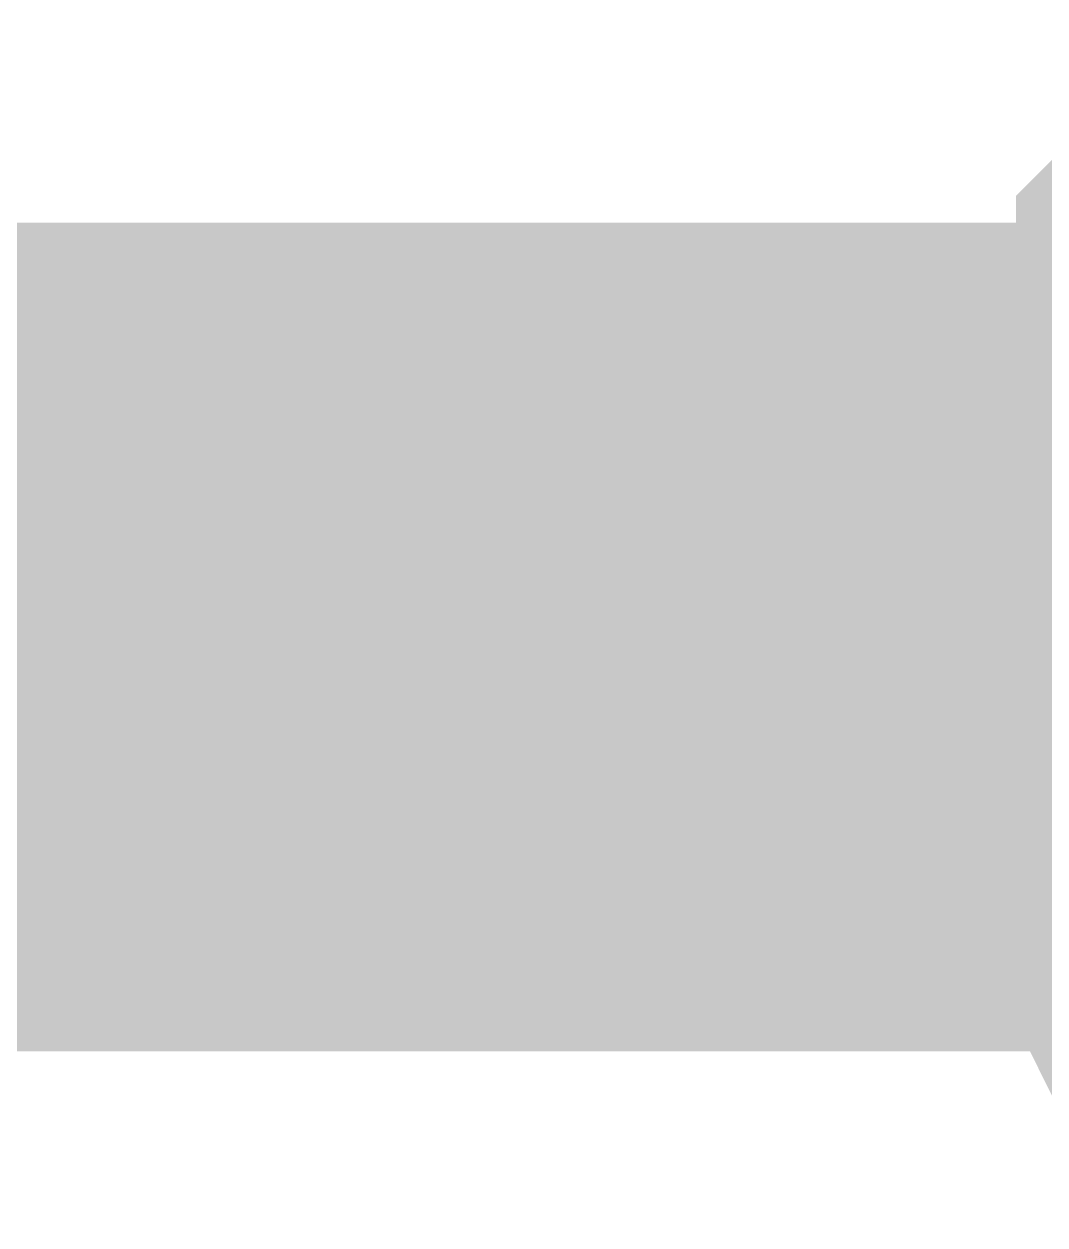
# Model space of a CAD drawing. Header units: inches. Extents: x 0 to 841, y 0 to 594.
# Drawn here: x 378.266 to 379.189, y 116.952 to 118.038 of the extents above; entities that cross this region are included whole.
import ezdxf

# ---------------------------------------------------------------- set-up
doc = ezdxf.new("R2010")
doc.units = ezdxf.units.IN
doc.layers.add('Sheet', color=255, linetype='Continuous')

msp = doc.modelspace()

# ---------------------------------------------------------------- linework, layer by layer
at = {"layer": 'Sheet'}
for points in [[(379.245, 117.4839, 0.2997, 0.2997, 0), (379.245, 117.5288, 0.2997, 0.2997, 0), (379.245, 117.5737, 0.2997, 0.2997, 0), (379.245, 117.5962, 0.2997, 0.2997, 0), (379.2675, 117.6411, 0.2997, 0.2997, 0), (379.2675, 117.686, 0.2997, 0.2997, 0), (379.2899, 117.7085, 0.2997, 0.2997, 0), (379.2899, 117.7534, 0.2997, 0.2997, 0), (379.3124, 117.7759, 0.2997, 0.2997, 0), (379.3124, 117.8208, 0.2997, 0.2997, 0), (379.3348, 117.8432, 0.2997, 0.2997, 0), (379.3573, 117.8882, 0.2997, 0.2997, 0)], [(379.245, 117.4839, 0.2997, 0.2997, 0), (379.245, 117.5288, 0.2997, 0.2997, 0), (379.245, 117.5737, 0.2997, 0.2997, 0), (379.245, 117.5962, 0.2997, 0.2997, 0), (379.2675, 117.6411, 0.2997, 0.2997, 0), (379.2675, 117.686, 0.2997, 0.2997, 0), (379.2899, 117.7085, 0.2997, 0.2997, 0), (379.2899, 117.7534, 0.2997, 0.2997, 0), (379.3124, 117.7759, 0.2997, 0.2997, 0), (379.3124, 117.8208, 0.2997, 0.2997, 0), (379.3348, 117.8432, 0.2997, 0.2997, 0), (379.3573, 117.8882, 0.2997, 0.2997, 0)], [(400.0185, 117.4839, 0.7493, 0.7493, 0), (395.0104, 117.4839, 0.7493, 0.7493, 0), (380.0086, 117.4839, 0.7493, 0.7493, 0), (372.5077, 117.4839, 0.7493, 0.7493, 0)], [(379.3573, 117.1021, 0.2997, 0.2997, 0), (379.3348, 117.1245, 0.2997, 0.2997, 0), (379.3124, 117.1695, 0.2997, 0.2997, 0), (379.3124, 117.1919, 0.2997, 0.2997, 0), (379.2899, 117.2368, 0.2997, 0.2997, 0), (379.2899, 117.2593, 0.2997, 0.2997, 0), (379.2675, 117.3042, 0.2997, 0.2997, 0), (379.2675, 117.3267, 0.2997, 0.2997, 0), (379.245, 117.3716, 0.2997, 0.2997, 0), (379.245, 117.4165, 0.2997, 0.2997, 0), (379.245, 117.439, 0.2997, 0.2997, 0), (379.245, 117.4839, 0.2997, 0.2997, 0)], [(379.245, 117.4839, 0.2997, 0.2997, 0), (379.245, 117.4839, 0.2997, 0.2997, 0)], [(379.3573, 117.1021, 0.2997, 0.2997, 0), (379.3348, 117.1245, 0.2997, 0.2997, 0), (379.3124, 117.1695, 0.2997, 0.2997, 0), (379.3124, 117.1919, 0.2997, 0.2997, 0), (379.2899, 117.2368, 0.2997, 0.2997, 0), (379.2899, 117.2593, 0.2997, 0.2997, 0), (379.2675, 117.3042, 0.2997, 0.2997, 0), (379.2675, 117.3267, 0.2997, 0.2997, 0), (379.245, 117.3716, 0.2997, 0.2997, 0), (379.245, 117.4165, 0.2997, 0.2997, 0), (379.245, 117.439, 0.2997, 0.2997, 0), (379.245, 117.4839, 0.2997, 0.2997, 0)], [(379.245, 117.4839, 0.2997, 0.2997, 0), (379.245, 117.4839, 0.2997, 0.2997, 0)]]:
    msp.add_lwpolyline(points, format="xyseb", dxfattribs=at)

doc.saveas('drawing.dxf')
